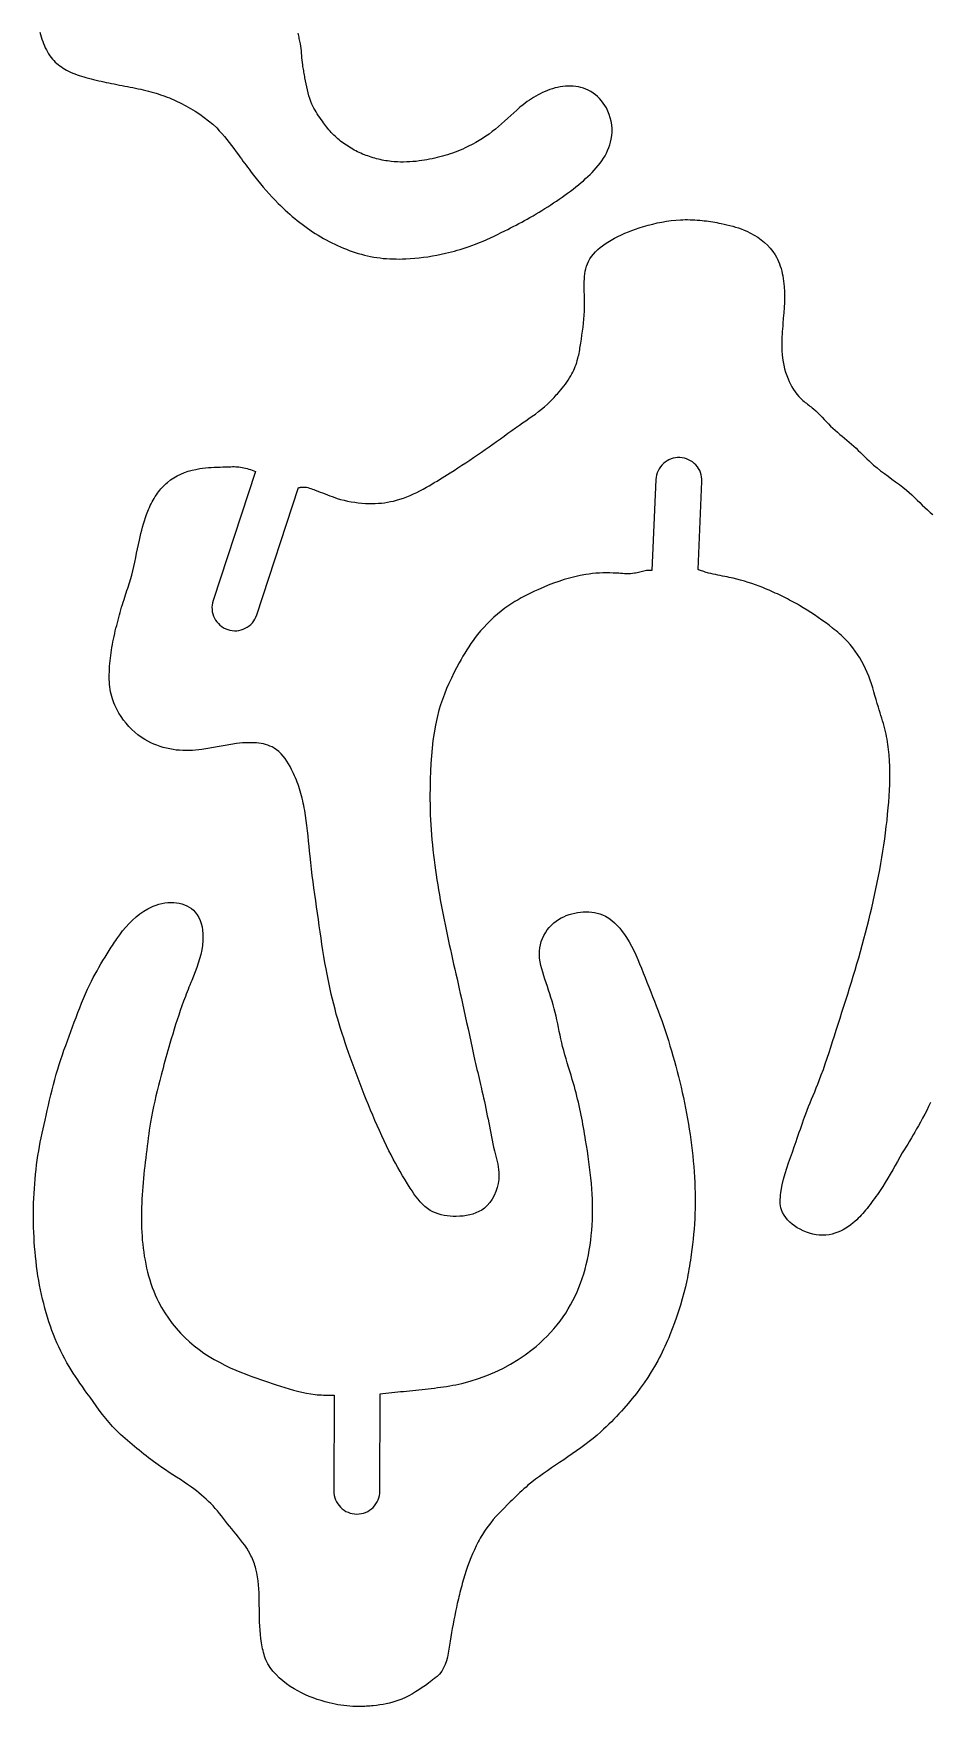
# Model space of a CAD drawing. Extents: x 0 to 940, y 0 to 559.
# Drawn here: x 5.8 to 122.9, y 8.7 to 227.3 of the extents above; entities that cross this region are included whole.
import ezdxf

# ---------------------------------------------------------------- set-up
doc = ezdxf.new("R2010")
doc.units = 0
doc.layers.add('CK_LEVEL_1', color=1, linetype='CONTINUOUS')

msp = doc.modelspace()

# ---------------------------------------------------------------- linework, layer by layer
at = {"layer": 'CK_LEVEL_1'}
msp.add_lwpolyline([(6.61, 227.48), (6.69, 227.17), (6.78, 226.87), (6.88, 226.56), (6.99, 226.26), (7.09, 225.98), (7.21, 225.7), (7.33, 225.43), (7.47, 225.16), (7.61, 224.9), (7.76, 224.65), (7.93, 224.4), (8.1, 224.16), (8.29, 223.93), (8.46, 223.75), (8.64, 223.57), (8.83, 223.39), (9.03, 223.23), (9.23, 223.07), (9.44, 222.92), (9.65, 222.78), (9.87, 222.64), (10.1, 222.52), (10.37, 222.38), (10.64, 222.25), (10.92, 222.13), (11.2, 222.01), (11.48, 221.91), (11.77, 221.81), (12.06, 221.72), (12.35, 221.63), (12.64, 221.54), (12.97, 221.45), (13.3, 221.37), (13.63, 221.28), (13.96, 221.2), (14.3, 221.12), (14.63, 221.05), (14.96, 220.98), (15.3, 220.91), (15.63, 220.84), (15.98, 220.77), (16.33, 220.7), (16.68, 220.63), (17.03, 220.56), (17.38, 220.49), (17.73, 220.42), (18.08, 220.35), (18.43, 220.29), (18.78, 220.22), (19.12, 220.15), (19.46, 220.08), (19.79, 220.01), (20.13, 219.93), (20.47, 219.85), (20.8, 219.77), (21.13, 219.69), (21.47, 219.59), (21.8, 219.5), (22.09, 219.4), (22.38, 219.3), (22.67, 219.2), (22.96, 219.09), (23.25, 218.98), (23.53, 218.87), (23.82, 218.75), (24.1, 218.62), (24.39, 218.49), (25.03, 218.19), (25.67, 217.86), (26.3, 217.51), (26.91, 217.14), (27.51, 216.75), (28.09, 216.33), (28.65, 215.9), (29.19, 215.43), (29.71, 214.95), (30.05, 214.59), (30.39, 214.22), (30.72, 213.84), (31.03, 213.45), (31.34, 213.06), (31.65, 212.66), (31.95, 212.26), (32.24, 211.85), (32.54, 211.45), (32.74, 211.18), (32.94, 210.9), (33.14, 210.63), (33.34, 210.36), (33.54, 210.09), (33.74, 209.82), (33.94, 209.56), (34.14, 209.29), (34.35, 209.02), (34.7, 208.57), (35.06, 208.12), (35.43, 207.67), (35.8, 207.23), (36.17, 206.79), (36.55, 206.36), (36.94, 205.93), (37.34, 205.51), (37.74, 205.1), (38.04, 204.81), (38.34, 204.52), (38.64, 204.23), (38.95, 203.95), (39.26, 203.67), (39.58, 203.4), (39.9, 203.13), (40.22, 202.87), (40.55, 202.61), (40.88, 202.36), (41.21, 202.11), (41.55, 201.87), (41.89, 201.63), (42.24, 201.4), (42.59, 201.17), (42.94, 200.95), (43.3, 200.73), (43.65, 200.52), (44.02, 200.32), (44.38, 200.13), (44.75, 199.94), (45.12, 199.75), (45.5, 199.58), (45.87, 199.41), (46.25, 199.25), (46.64, 199.1), (47.03, 198.95), (47.42, 198.81), (47.81, 198.68), (48.2, 198.56), (48.6, 198.44), (49, 198.34), (49.4, 198.24), (49.81, 198.16), (50.22, 198.08), (50.62, 198.02), (51.04, 197.96), (51.46, 197.91), (51.88, 197.88), (52.3, 197.85), (52.72, 197.83), (53.14, 197.83), (53.56, 197.82), (53.98, 197.83), (54.4, 197.85), (54.99, 197.88), (55.57, 197.92), (56.15, 197.98), (56.72, 198.05), (57.3, 198.13), (57.87, 198.23), (58.45, 198.33), (59.02, 198.45), (59.58, 198.58), (59.97, 198.67), (60.36, 198.77), (60.75, 198.87), (61.13, 198.98), (61.52, 199.09), (61.9, 199.21), (62.28, 199.34), (62.66, 199.47), (63.03, 199.6), (63.52, 199.78), (64.01, 199.98), (64.49, 200.18), (64.97, 200.38), (65.45, 200.6), (65.93, 200.81), (66.4, 201.04), (66.87, 201.27), (67.34, 201.5), (67.71, 201.69), (68.08, 201.88), (68.44, 202.07), (68.81, 202.26), (69.17, 202.45), (69.54, 202.65), (69.9, 202.85), (70.26, 203.05), (70.62, 203.26), (71.02, 203.48), (71.41, 203.71), (71.8, 203.94), (72.18, 204.18), (72.57, 204.41), (72.95, 204.66), (73.33, 204.9), (73.71, 205.15), (74.09, 205.4), (74.45, 205.65), (74.82, 205.91), (75.18, 206.16), (75.54, 206.43), (75.89, 206.69), (76.25, 206.97), (76.6, 207.24), (76.94, 207.52), (77.29, 207.81), (77.59, 208.06), (77.89, 208.33), (78.18, 208.6), (78.47, 208.87), (78.75, 209.15), (79.02, 209.44), (79.28, 209.73), (79.54, 210.04), (79.78, 210.35), (80.01, 210.67), (80.22, 210.99), (80.42, 211.33), (80.6, 211.67), (80.76, 212.02), (80.91, 212.38), (81.04, 212.74), (81.15, 213.11), (81.23, 213.49), (81.3, 213.95), (81.33, 214.42), (81.33, 214.88), (81.29, 215.35), (81.22, 215.82), (81.11, 216.27), (80.97, 216.72), (80.8, 217.16), (80.59, 217.58), (80.4, 217.9), (80.19, 218.21), (79.96, 218.51), (79.71, 218.79), (79.44, 219.05), (79.16, 219.3), (78.86, 219.52), (78.55, 219.72), (78.22, 219.89), (77.91, 220.03), (77.6, 220.14), (77.27, 220.24), (76.95, 220.31), (76.61, 220.37), (76.27, 220.4), (75.94, 220.42), (75.6, 220.42), (75.26, 220.41), (74.91, 220.37), (74.57, 220.32), (74.23, 220.26), (73.89, 220.18), (73.56, 220.08), (73.23, 219.97), (72.91, 219.85), (72.59, 219.72), (72.27, 219.58), (71.97, 219.43), (71.67, 219.28), (71.38, 219.11), (71.1, 218.94), (70.82, 218.76), (70.54, 218.58), (70.26, 218.39), (70, 218.19), (69.73, 217.99), (69.31, 217.65), (68.91, 217.3), (68.5, 216.94), (68.11, 216.58), (67.71, 216.22), (67.31, 215.85), (66.91, 215.49), (66.51, 215.14), (66.1, 214.79), (65.69, 214.47), (65.28, 214.16), (64.85, 213.87), (64.42, 213.58), (63.98, 213.31), (63.53, 213.05), (63.08, 212.8), (62.61, 212.56), (62.15, 212.34), (61.83, 212.2), (61.5, 212.06), (61.18, 211.93), (60.85, 211.8), (60.52, 211.68), (60.19, 211.57), (59.86, 211.46), (59.52, 211.36), (59.19, 211.26), (58.85, 211.17), (58.52, 211.08), (58.18, 211), (57.85, 210.93), (57.51, 210.86), (57.17, 210.8), (56.83, 210.74), (56.49, 210.69), (56.14, 210.64), (55.74, 210.59), (55.33, 210.55), (54.93, 210.53), (54.52, 210.51), (54.12, 210.5), (53.71, 210.5), (53.3, 210.51), (52.9, 210.54), (52.5, 210.57), (52.26, 210.6), (52.02, 210.64), (51.78, 210.67), (51.54, 210.72), (51.3, 210.76), (51.07, 210.81), (50.83, 210.87), (50.6, 210.93), (50.36, 210.99), (50.13, 211.06), (49.9, 211.13), (49.67, 211.21), (49.44, 211.29), (49.22, 211.37), (48.99, 211.46), (48.77, 211.55), (48.55, 211.65), (48.33, 211.75), (48.11, 211.85), (47.9, 211.96), (47.68, 212.07), (47.47, 212.19), (47.27, 212.31), (47.06, 212.43), (46.86, 212.56), (46.66, 212.69), (46.46, 212.82), (46.26, 212.96), (46.07, 213.1), (45.89, 213.24), (45.7, 213.39), (45.52, 213.54), (45.34, 213.7), (45.17, 213.86), (45, 214.02), (44.83, 214.19), (44.67, 214.36), (44.52, 214.54), (44.37, 214.71), (44.22, 214.9), (44.07, 215.08), (43.93, 215.27), (43.79, 215.45), (43.65, 215.64), (43.51, 215.83), (43.34, 216.07), (43.17, 216.31), (43.01, 216.55), (42.85, 216.79), (42.69, 217.04), (42.55, 217.29), (42.4, 217.54), (42.27, 217.79), (42.15, 218.05), (42, 218.42), (41.87, 218.79), (41.75, 219.16), (41.65, 219.54), (41.55, 219.93), (41.47, 220.32), (41.39, 220.71), (41.32, 221.1), (41.24, 221.49), (41.21, 221.68), (41.17, 221.87), (41.14, 222.06), (41.1, 222.24), (41.07, 222.43), (41.04, 222.62), (41.01, 222.81), (40.98, 223), (40.95, 223.19), (40.91, 223.49), (40.88, 223.8), (40.85, 224.1), (40.83, 224.41), (40.8, 224.72), (40.77, 225.02), (40.73, 225.33), (40.69, 225.63), (40.65, 225.93), (40.61, 226.11), (40.58, 226.29), (40.54, 226.47), (40.5, 226.65), (40.46, 226.82), (40.42, 227), (40.38, 227.18), (40.33, 227.36)], dxfattribs=at)
msp.add_lwpolyline([(122.93, 87.59), (122.67, 87.08), (122.42, 86.56), (122.16, 86.05), (121.89, 85.54), (121.62, 85.04), (121.34, 84.53), (121.11, 84.14), (120.88, 83.74), (120.65, 83.35), (120.42, 82.96), (120.18, 82.56), (119.94, 82.17), (119.71, 81.78), (119.47, 81.39), (119.24, 81), (118.92, 80.45), (118.61, 79.9), (118.29, 79.35), (117.98, 78.8), (117.66, 78.25), (117.34, 77.71), (117.01, 77.16), (116.68, 76.63), (116.34, 76.09), (116.16, 75.83), (115.98, 75.56), (115.79, 75.3), (115.6, 75.03), (115.41, 74.77), (115.22, 74.52), (115.03, 74.26), (114.83, 74.01), (114.63, 73.76), (114.45, 73.53), (114.26, 73.31), (114.07, 73.09), (113.88, 72.88), (113.68, 72.66), (113.48, 72.46), (113.28, 72.25), (113.06, 72.06), (112.84, 71.87), (112.53, 71.62), (112.21, 71.39), (111.87, 71.17), (111.53, 70.97), (111.17, 70.79), (110.81, 70.63), (110.44, 70.5), (110.06, 70.39), (109.68, 70.32), (109.26, 70.27), (108.83, 70.25), (108.4, 70.27), (107.97, 70.32), (107.55, 70.4), (107.12, 70.51), (106.71, 70.66), (106.29, 70.83), (105.89, 71.03), (105.53, 71.23), (105.18, 71.46), (104.85, 71.7), (104.55, 71.97), (104.26, 72.25), (104.01, 72.55), (103.79, 72.87), (103.61, 73.21), (103.47, 73.56), (103.39, 73.82), (103.34, 74.09), (103.31, 74.37), (103.3, 74.65), (103.3, 74.93), (103.32, 75.22), (103.35, 75.51), (103.39, 75.8), (103.43, 76.08), (103.57, 76.83), (103.74, 77.57), (103.94, 78.3), (104.15, 79.01), (104.38, 79.72), (104.63, 80.42), (104.88, 81.12), (105.13, 81.82), (105.38, 82.52), (105.52, 82.92), (105.65, 83.32), (105.79, 83.71), (105.93, 84.11), (106.06, 84.51), (106.2, 84.91), (106.34, 85.31), (106.48, 85.7), (106.63, 86.1), (106.82, 86.59), (107.01, 87.07), (107.2, 87.56), (107.4, 88.05), (107.6, 88.53), (107.8, 89.01), (108, 89.5), (108.2, 89.98), (108.39, 90.47), (108.66, 91.19), (108.93, 91.92), (109.18, 92.64), (109.43, 93.37), (109.67, 94.11), (109.91, 94.84), (110.14, 95.57), (110.38, 96.31), (110.61, 97.04), (110.86, 97.83), (111.11, 98.61), (111.36, 99.39), (111.61, 100.17), (111.86, 100.96), (112.11, 101.74), (112.35, 102.52), (112.6, 103.31), (112.84, 104.09), (113.08, 104.9), (113.31, 105.71), (113.55, 106.52), (113.77, 107.34), (114, 108.15), (114.22, 108.97), (114.43, 109.78), (114.64, 110.6), (114.85, 111.42), (115.05, 112.23), (115.24, 113.05), (115.43, 113.87), (115.62, 114.69), (115.8, 115.51), (115.97, 116.34), (116.13, 117.16), (116.29, 117.99), (116.44, 118.82), (116.58, 119.62), (116.71, 120.42), (116.83, 121.23), (116.94, 122.04), (117.05, 122.84), (117.15, 123.65), (117.24, 124.46), (117.32, 125.27), (117.4, 126.09), (117.46, 126.86), (117.51, 127.63), (117.55, 128.4), (117.59, 129.17), (117.6, 129.94), (117.61, 130.72), (117.59, 131.49), (117.56, 132.26), (117.51, 133.03), (117.48, 133.37), (117.44, 133.72), (117.4, 134.06), (117.36, 134.4), (117.31, 134.74), (117.25, 135.08), (117.19, 135.42), (117.12, 135.75), (117.05, 136.09), (116.96, 136.44), (116.87, 136.79), (116.77, 137.14), (116.66, 137.49), (116.55, 137.84), (116.44, 138.19), (116.33, 138.54), (116.22, 138.89), (116.11, 139.24), (115.96, 139.75), (115.81, 140.26), (115.67, 140.77), (115.52, 141.28), (115.37, 141.78), (115.21, 142.29), (115.04, 142.79), (114.86, 143.29), (114.66, 143.78), (114.44, 144.27), (114.21, 144.76), (113.95, 145.24), (113.68, 145.7), (113.39, 146.16), (113.08, 146.6), (112.76, 147.03), (112.42, 147.45), (112.06, 147.85), (111.86, 148.06), (111.66, 148.26), (111.45, 148.46), (111.24, 148.66), (111.02, 148.85), (110.8, 149.04), (110.58, 149.23), (110.36, 149.41), (110.13, 149.59), (109.68, 149.96), (109.21, 150.31), (108.74, 150.65), (108.27, 150.99), (107.79, 151.32), (107.3, 151.64), (106.81, 151.95), (106.31, 152.26), (105.81, 152.55), (105.55, 152.7), (105.29, 152.84), (105.03, 152.98), (104.77, 153.12), (104.51, 153.26), (104.25, 153.4), (103.99, 153.53), (103.72, 153.66), (103.46, 153.79), (103.19, 153.92), (102.92, 154.05), (102.65, 154.17), (102.38, 154.29), (102.11, 154.42), (101.84, 154.54), (101.57, 154.65), (101.29, 154.77), (101.02, 154.88), (100.54, 155.06), (100.07, 155.24), (99.59, 155.41), (99.1, 155.57), (98.62, 155.72), (98.13, 155.86), (97.64, 155.99), (97.15, 156.11), (96.65, 156.22), (96.35, 156.29), (96.05, 156.34), (95.75, 156.4), (95.44, 156.46), (95.14, 156.52), (94.84, 156.58), (94.54, 156.64), (94.24, 156.71), (93.95, 156.79), (93.79, 156.83), (93.64, 156.88), (93.48, 156.92), (93.33, 156.97), (93.18, 157.02), (93.02, 157.07), (92.87, 157.12), (92.72, 157.18), (92.56, 157.23), (93.07, 168.75, 0.414214), (90.2, 171.88, 0.414214), (87.07, 169.01), (86.55, 157.11), (86.47, 157.11), (86.39, 157.11), (86.31, 157.12), (86.23, 157.12), (86.16, 157.11), (86.08, 157.11), (86, 157.11), (85.92, 157.1), (85.84, 157.1), (85.66, 157.07), (85.48, 157.04), (85.31, 157), (85.13, 156.96), (84.95, 156.91), (84.78, 156.87), (84.6, 156.82), (84.42, 156.78), (84.25, 156.75), (83.99, 156.72), (83.74, 156.7), (83.49, 156.69), (83.23, 156.69), (82.98, 156.7), (82.72, 156.71), (82.46, 156.73), (82.21, 156.75), (81.95, 156.77), (81.49, 156.79), (81.04, 156.81), (80.59, 156.81), (80.14, 156.8), (79.69, 156.78), (79.24, 156.75), (78.8, 156.71), (78.35, 156.66), (77.91, 156.6), (77.19, 156.47), (76.48, 156.31), (75.77, 156.13), (75.07, 155.93), (74.38, 155.7), (73.69, 155.45), (73, 155.19), (72.33, 154.91), (71.65, 154.61), (71.22, 154.41), (70.78, 154.2), (70.35, 153.99), (69.92, 153.77), (69.49, 153.54), (69.08, 153.3), (68.66, 153.06), (68.25, 152.8), (67.85, 152.54), (67.35, 152.18), (66.85, 151.8), (66.37, 151.41), (65.9, 151), (65.45, 150.58), (65.01, 150.14), (64.58, 149.69), (64.17, 149.22), (63.78, 148.74), (63.48, 148.36), (63.19, 147.96), (62.91, 147.56), (62.64, 147.16), (62.38, 146.75), (62.12, 146.33), (61.87, 145.91), (61.63, 145.49), (61.39, 145.06), (61.04, 144.4), (60.69, 143.73), (60.36, 143.05), (60.04, 142.37), (59.74, 141.68), (59.46, 140.98), (59.19, 140.28), (58.95, 139.57), (58.73, 138.86), (58.48, 137.89), (58.27, 136.9), (58.09, 135.91), (57.95, 134.91), (57.83, 133.91), (57.74, 132.9), (57.68, 131.89), (57.63, 130.88), (57.6, 129.86), (57.58, 129.2), (57.57, 128.53), (57.56, 127.87), (57.56, 127.2), (57.57, 126.54), (57.58, 125.88), (57.6, 125.21), (57.63, 124.55), (57.66, 123.89), (57.71, 123.23), (57.75, 122.57), (57.81, 121.91), (57.87, 121.26), (57.94, 120.6), (58.02, 119.94), (58.1, 119.29), (58.18, 118.63), (58.27, 117.98), (58.37, 117.33), (58.47, 116.68), (58.57, 116.02), (58.68, 115.37), (58.79, 114.72), (58.91, 114.07), (59.03, 113.43), (59.15, 112.78), (59.27, 112.13), (59.4, 111.48), (59.53, 110.84), (59.66, 110.19), (59.8, 109.55), (59.94, 108.9), (60.08, 108.25), (60.22, 107.61), (60.36, 106.97), (60.5, 106.32), (60.65, 105.68), (60.79, 105.04), (60.94, 104.4), (61.09, 103.75), (61.23, 103.11), (61.38, 102.47), (61.52, 101.83), (61.67, 101.19), (61.81, 100.54), (61.99, 99.71), (62.17, 98.88), (62.35, 98.05), (62.53, 97.22), (62.71, 96.39), (62.88, 95.55), (63.07, 94.72), (63.25, 93.89), (63.43, 93.06), (63.52, 92.68), (63.61, 92.29), (63.7, 91.9), (63.79, 91.52), (63.88, 91.13), (63.97, 90.75), (64.06, 90.36), (64.15, 89.97), (64.24, 89.59), (64.34, 89.12), (64.45, 88.66), (64.56, 88.2), (64.66, 87.73), (64.76, 87.27), (64.86, 86.8), (64.96, 86.34), (65.05, 85.87), (65.15, 85.4), (65.24, 84.95), (65.32, 84.49), (65.41, 84.03), (65.5, 83.58), (65.59, 83.12), (65.68, 82.66), (65.77, 82.21), (65.87, 81.76), (65.98, 81.3), (66.07, 80.95), (66.16, 80.6), (66.25, 80.24), (66.33, 79.89), (66.41, 79.54), (66.47, 79.18), (66.52, 78.82), (66.55, 78.45), (66.57, 78.08), (66.54, 77.55), (66.46, 77.01), (66.34, 76.47), (66.17, 75.95), (65.95, 75.44), (65.69, 74.97), (65.39, 74.53), (65.05, 74.13), (64.66, 73.78), (64.32, 73.54), (63.95, 73.33), (63.57, 73.16), (63.17, 73.01), (62.75, 72.9), (62.32, 72.82), (61.89, 72.76), (61.44, 72.72), (61, 72.71), (60.59, 72.71), (60.19, 72.74), (59.79, 72.78), (59.4, 72.84), (59.01, 72.92), (58.64, 73.03), (58.28, 73.16), (57.93, 73.32), (57.59, 73.5), (57.24, 73.73), (56.91, 74), (56.59, 74.3), (56.29, 74.61), (56.01, 74.95), (55.73, 75.3), (55.47, 75.67), (55.22, 76.04), (54.97, 76.41), (54.63, 76.95), (54.3, 77.49), (53.98, 78.03), (53.66, 78.57), (53.36, 79.11), (53.06, 79.65), (52.77, 80.2), (52.48, 80.75), (52.2, 81.3), (51.88, 81.95), (51.57, 82.6), (51.26, 83.26), (50.96, 83.93), (50.66, 84.59), (50.37, 85.26), (50.08, 85.94), (49.8, 86.61), (49.52, 87.29), (49.24, 87.98), (48.97, 88.66), (48.7, 89.36), (48.43, 90.05), (48.17, 90.74), (47.91, 91.43), (47.65, 92.13), (47.4, 92.82), (47.15, 93.52), (46.93, 94.14), (46.72, 94.76), (46.5, 95.38), (46.3, 96), (46.09, 96.62), (45.89, 97.25), (45.7, 97.87), (45.51, 98.5), (45.33, 99.13), (45.16, 99.78), (44.99, 100.44), (44.83, 101.09), (44.67, 101.75), (44.52, 102.4), (44.38, 103.06), (44.25, 103.72), (44.12, 104.38), (44, 105.05), (43.85, 105.85), (43.72, 106.66), (43.59, 107.47), (43.46, 108.27), (43.34, 109.08), (43.22, 109.89), (43.1, 110.7), (42.99, 111.51), (42.87, 112.32), (42.76, 113.15), (42.64, 113.97), (42.52, 114.8), (42.41, 115.63), (42.3, 116.45), (42.19, 117.28), (42.09, 118.11), (41.99, 118.94), (41.9, 119.77), (41.83, 120.44), (41.77, 121.1), (41.7, 121.77), (41.64, 122.44), (41.57, 123.11), (41.49, 123.78), (41.4, 124.44), (41.31, 125.11), (41.2, 125.77), (41.14, 126.09), (41.08, 126.41), (41.01, 126.73), (40.94, 127.04), (40.87, 127.36), (40.79, 127.67), (40.71, 127.98), (40.62, 128.29), (40.52, 128.6), (40.43, 128.89), (40.33, 129.17), (40.23, 129.46), (40.12, 129.74), (40, 130.02), (39.88, 130.3), (39.76, 130.58), (39.62, 130.86), (39.48, 131.13), (39.29, 131.5), (39.09, 131.86), (38.87, 132.21), (38.64, 132.55), (38.39, 132.87), (38.12, 133.17), (37.83, 133.45), (37.53, 133.7), (37.2, 133.92), (36.94, 134.06), (36.67, 134.18), (36.39, 134.29), (36.1, 134.37), (35.81, 134.45), (35.51, 134.5), (35.21, 134.55), (34.9, 134.58), (34.6, 134.61), (33.83, 134.62), (33.06, 134.58), (32.3, 134.51), (31.55, 134.39), (30.8, 134.26), (30.05, 134.12), (29.29, 133.97), (28.54, 133.84), (27.78, 133.73), (27.36, 133.68), (26.95, 133.64), (26.53, 133.61), (26.11, 133.59), (25.69, 133.59), (25.27, 133.6), (24.85, 133.63), (24.43, 133.66), (24.02, 133.72), (23.59, 133.8), (23.16, 133.89), (22.74, 134), (22.32, 134.13), (21.9, 134.28), (21.5, 134.44), (21.1, 134.62), (20.71, 134.82), (20.33, 135.04), (19.87, 135.34), (19.43, 135.65), (19.01, 136), (18.61, 136.36), (18.23, 136.75), (17.87, 137.15), (17.54, 137.58), (17.22, 138.02), (16.93, 138.48), (16.79, 138.74), (16.65, 139), (16.52, 139.27), (16.39, 139.54), (16.28, 139.81), (16.18, 140.09), (16.09, 140.37), (16, 140.66), (15.93, 140.94), (15.86, 141.26), (15.81, 141.58), (15.76, 141.91), (15.73, 142.24), (15.71, 142.56), (15.69, 142.89), (15.69, 143.22), (15.69, 143.55), (15.7, 143.88), (15.71, 144.24), (15.73, 144.6), (15.76, 144.95), (15.79, 145.31), (15.83, 145.66), (15.87, 146.02), (15.92, 146.37), (15.97, 146.72), (16.03, 147.07), (16.1, 147.44), (16.16, 147.8), (16.24, 148.16), (16.31, 148.51), (16.39, 148.87), (16.47, 149.23), (16.56, 149.59), (16.65, 149.94), (16.74, 150.3), (16.83, 150.64), (16.92, 150.98), (17.01, 151.32), (17.1, 151.65), (17.2, 151.99), (17.3, 152.33), (17.4, 152.66), (17.51, 153), (17.61, 153.33), (17.71, 153.63), (17.8, 153.92), (17.9, 154.21), (17.99, 154.5), (18.09, 154.79), (18.19, 155.08), (18.28, 155.37), (18.37, 155.66), (18.45, 155.96), (18.61, 156.52), (18.76, 157.09), (18.89, 157.65), (19.02, 158.22), (19.14, 158.8), (19.26, 159.37), (19.38, 159.94), (19.5, 160.52), (19.62, 161.09), (19.72, 161.52), (19.82, 161.94), (19.92, 162.37), (20.03, 162.79), (20.15, 163.21), (20.28, 163.63), (20.41, 164.04), (20.56, 164.45), (20.71, 164.86), (20.82, 165.11), (20.93, 165.36), (21.04, 165.6), (21.16, 165.84), (21.28, 166.08), (21.41, 166.32), (21.55, 166.55), (21.69, 166.78), (21.84, 167.01), (21.98, 167.21), (22.13, 167.41), (22.28, 167.6), (22.43, 167.78), (22.6, 167.97), (22.76, 168.14), (22.94, 168.32), (23.12, 168.48), (23.3, 168.64), (23.7, 168.95), (24.13, 169.23), (24.57, 169.48), (25.03, 169.71), (25.51, 169.91), (25.99, 170.08), (26.49, 170.22), (26.99, 170.34), (27.49, 170.44), (27.87, 170.49), (28.25, 170.53), (28.63, 170.57), (29.01, 170.59), (29.39, 170.61), (29.77, 170.62), (30.15, 170.63), (30.53, 170.65), (30.91, 170.66), (31.13, 170.67), (31.34, 170.67), (31.55, 170.68), (31.77, 170.69), (31.98, 170.69), (32.19, 170.68), (32.4, 170.67), (32.61, 170.66), (32.82, 170.63), (33.04, 170.6), (33.26, 170.55), (33.48, 170.5), (33.7, 170.44), (33.92, 170.37), (34.13, 170.3), (34.35, 170.22), (34.56, 170.15), (34.78, 170.07), (29.24, 153.18), (29.24, 153.18, 0.414214), (31.16, 149.4, 0.414214), (34.95, 151.31), (40.4, 167.95), (40.45, 167.96), (40.5, 167.96), (40.55, 167.97), (40.59, 167.98), (40.64, 167.99), (40.69, 168), (40.74, 168.01), (40.79, 168.01), (40.83, 168.02), (41.03, 168.02), (41.23, 168.01), (41.42, 167.99), (41.62, 167.95), (41.81, 167.9), (42.01, 167.84), (42.2, 167.77), (42.39, 167.7), (42.58, 167.63), (42.91, 167.5), (43.23, 167.37), (43.54, 167.25), (43.86, 167.12), (44.18, 167), (44.49, 166.88), (44.81, 166.77), (45.12, 166.66), (45.44, 166.55), (45.89, 166.42), (46.34, 166.3), (46.8, 166.2), (47.26, 166.11), (47.73, 166.03), (48.2, 165.97), (48.67, 165.92), (49.14, 165.89), (49.61, 165.87), (50.01, 165.87), (50.42, 165.88), (50.82, 165.9), (51.22, 165.94), (51.62, 165.98), (52.01, 166.04), (52.41, 166.12), (52.8, 166.2), (53.19, 166.3), (53.64, 166.43), (54.09, 166.59), (54.53, 166.75), (54.97, 166.93), (55.4, 167.12), (55.83, 167.33), (56.25, 167.54), (56.67, 167.76), (57.09, 167.99), (57.44, 168.19), (57.79, 168.39), (58.13, 168.6), (58.48, 168.81), (58.82, 169.02), (59.16, 169.23), (59.5, 169.44), (59.84, 169.66), (60.18, 169.88), (60.7, 170.21), (61.21, 170.54), (61.73, 170.87), (62.24, 171.2), (62.75, 171.54), (63.26, 171.88), (63.77, 172.22), (64.27, 172.57), (64.78, 172.92), (65.27, 173.27), (65.77, 173.62), (66.26, 173.98), (66.75, 174.34), (67.25, 174.69), (67.74, 175.05), (68.23, 175.41), (68.73, 175.76), (69.23, 176.11), (69.65, 176.4), (70.07, 176.69), (70.49, 176.98), (70.91, 177.27), (71.32, 177.57), (71.73, 177.88), (72.13, 178.19), (72.51, 178.51), (72.89, 178.85), (73.04, 178.99), (73.19, 179.14), (73.34, 179.29), (73.49, 179.44), (73.64, 179.59), (73.78, 179.75), (73.92, 179.9), (74.06, 180.06), (74.2, 180.21), (74.42, 180.46), (74.63, 180.71), (74.84, 180.96), (75.05, 181.21), (75.25, 181.47), (75.44, 181.73), (75.62, 182), (75.8, 182.28), (75.96, 182.56), (76.09, 182.8), (76.22, 183.04), (76.33, 183.29), (76.44, 183.54), (76.54, 183.8), (76.63, 184.06), (76.72, 184.32), (76.8, 184.58), (76.87, 184.85), (76.93, 185.07), (76.98, 185.28), (77.03, 185.5), (77.07, 185.73), (77.11, 185.95), (77.15, 186.17), (77.19, 186.39), (77.22, 186.61), (77.26, 186.84), (77.34, 187.36), (77.41, 187.88), (77.48, 188.4), (77.55, 188.93), (77.61, 189.45), (77.66, 189.98), (77.69, 190.5), (77.72, 191.03), (77.74, 191.55), (77.74, 191.88), (77.74, 192.21), (77.73, 192.54), (77.72, 192.86), (77.72, 193.19), (77.71, 193.53), (77.7, 193.86), (77.7, 194.19), (77.7, 194.53), (77.71, 194.87), (77.73, 195.21), (77.75, 195.56), (77.79, 195.9), (77.84, 196.23), (77.91, 196.56), (78, 196.89), (78.11, 197.2), (78.24, 197.5), (78.43, 197.85), (78.65, 198.17), (78.9, 198.48), (79.17, 198.78), (79.46, 199.06), (79.77, 199.32), (80.1, 199.57), (80.43, 199.81), (80.77, 200.04), (81.21, 200.3), (81.65, 200.55), (82.1, 200.78), (82.55, 201), (83.01, 201.2), (83.47, 201.39), (83.93, 201.57), (84.4, 201.74), (84.87, 201.9), (85.46, 202.08), (86.05, 202.25), (86.64, 202.4), (87.24, 202.54), (87.84, 202.66), (88.45, 202.76), (89.05, 202.85), (89.66, 202.91), (90.27, 202.95), (90.59, 202.96), (90.9, 202.97), (91.21, 202.97), (91.53, 202.96), (91.84, 202.95), (92.15, 202.94), (92.46, 202.92), (92.78, 202.89), (93.09, 202.86), (93.37, 202.83), (93.65, 202.8), (93.92, 202.76), (94.2, 202.72), (94.48, 202.68), (94.75, 202.63), (95.03, 202.58), (95.3, 202.53), (95.58, 202.48), (95.96, 202.4), (96.34, 202.31), (96.72, 202.22), (97.09, 202.12), (97.47, 202.01), (97.84, 201.89), (98.2, 201.75), (98.57, 201.61), (98.93, 201.46), (99.42, 201.22), (99.9, 200.95), (100.36, 200.66), (100.81, 200.34), (101.23, 200), (101.63, 199.63), (102, 199.23), (102.33, 198.81), (102.63, 198.36), (102.79, 198.08), (102.94, 197.79), (103.08, 197.49), (103.2, 197.19), (103.31, 196.88), (103.41, 196.57), (103.49, 196.25), (103.57, 195.93), (103.63, 195.61), (103.74, 194.92), (103.81, 194.24), (103.84, 193.55), (103.85, 192.86), (103.84, 192.16), (103.8, 191.47), (103.76, 190.78), (103.7, 190.08), (103.65, 189.39), (103.62, 189.04), (103.59, 188.7), (103.56, 188.35), (103.54, 188), (103.52, 187.65), (103.51, 187.3), (103.5, 186.95), (103.5, 186.61), (103.5, 186.26), (103.52, 185.79), (103.56, 185.33), (103.61, 184.86), (103.68, 184.4), (103.77, 183.94), (103.87, 183.48), (104, 183.03), (104.15, 182.59), (104.32, 182.15), (104.47, 181.8), (104.64, 181.46), (104.83, 181.12), (105.03, 180.79), (105.25, 180.48), (105.48, 180.17), (105.73, 179.88), (105.99, 179.6), (106.27, 179.34), (106.41, 179.21), (106.56, 179.09), (106.71, 178.97), (106.87, 178.85), (107.02, 178.73), (107.17, 178.61), (107.33, 178.49), (107.48, 178.37), (107.63, 178.25), (107.93, 177.99), (108.22, 177.72), (108.5, 177.44), (108.78, 177.15), (109.05, 176.86), (109.32, 176.57), (109.6, 176.28), (109.88, 176), (110.16, 175.72), (110.46, 175.44), (110.76, 175.18), (111.06, 174.91), (111.37, 174.66), (111.69, 174.4), (112, 174.14), (112.31, 173.89), (112.61, 173.62), (112.92, 173.36), (113.21, 173.09), (113.49, 172.82), (113.77, 172.54), (114.05, 172.26), (114.33, 171.99), (114.62, 171.71), (114.9, 171.44), (115.19, 171.17), (115.48, 170.9), (115.94, 170.52), (116.41, 170.14), (116.9, 169.78), (117.39, 169.43), (117.88, 169.07), (118.36, 168.72), (118.85, 168.36), (119.32, 167.99), (119.79, 167.61), (120.14, 167.3), (120.49, 166.99), (120.83, 166.66), (121.17, 166.33), (121.51, 166.01), (121.85, 165.68), (122.19, 165.35), (122.54, 165.03), (122.89, 164.71), (123.23, 164.43)], format="xyb", dxfattribs=at)
msp.add_lwpolyline([(47.89, 8.66), (47.5, 8.68), (47.1, 8.71), (46.71, 8.74), (46.32, 8.79), (45.93, 8.84), (45.54, 8.9), (45.16, 8.97), (44.77, 9.05), (44.39, 9.14), (43.86, 9.28), (43.34, 9.43), (42.82, 9.59), (42.31, 9.78), (41.8, 9.98), (41.3, 10.2), (40.8, 10.43), (40.31, 10.69), (39.83, 10.97), (39.32, 11.29), (38.82, 11.64), (38.34, 12.01), (37.88, 12.41), (37.46, 12.83), (37.06, 13.27), (36.71, 13.75), (36.4, 14.24), (36.14, 14.77), (36.05, 15), (35.96, 15.24), (35.89, 15.48), (35.82, 15.73), (35.76, 15.97), (35.7, 16.22), (35.65, 16.48), (35.61, 16.73), (35.57, 16.98), (35.49, 17.53), (35.43, 18.08), (35.38, 18.63), (35.35, 19.18), (35.32, 19.73), (35.3, 20.28), (35.29, 20.83), (35.28, 21.38), (35.27, 21.93), (35.27, 22.46), (35.26, 22.99), (35.24, 23.52), (35.21, 24.05), (35.18, 24.57), (35.12, 25.1), (35.05, 25.62), (34.96, 26.13), (34.84, 26.65), (34.78, 26.87), (34.71, 27.09), (34.64, 27.31), (34.56, 27.53), (34.48, 27.74), (34.39, 27.96), (34.29, 28.17), (34.19, 28.37), (34.09, 28.58), (33.87, 28.97), (33.63, 29.36), (33.37, 29.73), (33.1, 30.1), (32.82, 30.46), (32.54, 30.81), (32.25, 31.17), (31.96, 31.52), (31.67, 31.87), (31.4, 32.21), (31.14, 32.55), (30.88, 32.89), (30.61, 33.23), (30.35, 33.56), (30.08, 33.9), (29.81, 34.23), (29.53, 34.55), (29.24, 34.87), (28.95, 35.17), (28.66, 35.46), (28.35, 35.75), (28.04, 36.03), (27.72, 36.3), (27.4, 36.57), (27.07, 36.83), (26.74, 37.09), (26.4, 37.33), (25.92, 37.67), (25.45, 38), (24.97, 38.32), (24.48, 38.63), (24, 38.95), (23.51, 39.26), (23.03, 39.58), (22.55, 39.9), (22.08, 40.23), (21.76, 40.46), (21.44, 40.69), (21.13, 40.93), (20.82, 41.17), (20.51, 41.41), (20.2, 41.65), (19.89, 41.9), (19.59, 42.15), (19.28, 42.39), (18.97, 42.65), (18.66, 42.9), (18.35, 43.16), (18.05, 43.42), (17.75, 43.68), (17.45, 43.95), (17.15, 44.22), (16.87, 44.49), (16.58, 44.77), (16.11, 45.27), (15.66, 45.78), (15.22, 46.31), (14.79, 46.84), (14.38, 47.39), (13.97, 47.95), (13.57, 48.5), (13.17, 49.07), (12.77, 49.63), (12.47, 50.06), (12.17, 50.49), (11.86, 50.92), (11.57, 51.35), (11.27, 51.79), (10.98, 52.23), (10.7, 52.67), (10.43, 53.11), (10.16, 53.57), (9.87, 54.08), (9.6, 54.59), (9.34, 55.12), (9.09, 55.65), (8.85, 56.18), (8.62, 56.72), (8.4, 57.27), (8.19, 57.82), (7.99, 58.37), (7.8, 58.95), (7.61, 59.54), (7.44, 60.13), (7.27, 60.72), (7.12, 61.31), (6.97, 61.91), (6.84, 62.51), (6.71, 63.11), (6.59, 63.71), (6.48, 64.34), (6.37, 64.96), (6.28, 65.59), (6.19, 66.22), (6.12, 66.84), (6.05, 67.47), (5.99, 68.1), (5.94, 68.74), (5.89, 69.37), (5.86, 70), (5.83, 70.64), (5.81, 71.28), (5.79, 71.91), (5.79, 72.55), (5.79, 73.19), (5.8, 73.82), (5.81, 74.46), (5.84, 75.1), (5.87, 75.72), (5.9, 76.34), (5.95, 76.96), (6, 77.59), (6.05, 78.21), (6.12, 78.82), (6.19, 79.44), (6.28, 80.06), (6.37, 80.67), (6.47, 81.26), (6.57, 81.84), (6.68, 82.42), (6.8, 82.99), (6.92, 83.57), (7.05, 84.15), (7.18, 84.72), (7.31, 85.3), (7.44, 85.88), (7.59, 86.56), (7.74, 87.24), (7.9, 87.92), (8.06, 88.59), (8.23, 89.27), (8.4, 89.95), (8.58, 90.62), (8.76, 91.29), (8.96, 91.96), (9.15, 92.58), (9.35, 93.2), (9.56, 93.81), (9.77, 94.42), (9.99, 95.03), (10.21, 95.64), (10.43, 96.25), (10.66, 96.86), (10.88, 97.47), (11.11, 98.1), (11.35, 98.72), (11.58, 99.34), (11.82, 99.96), (12.06, 100.58), (12.32, 101.2), (12.58, 101.81), (12.85, 102.41), (13.13, 103.01), (13.36, 103.47), (13.6, 103.92), (13.84, 104.37), (14.09, 104.82), (14.34, 105.26), (14.6, 105.7), (14.86, 106.14), (15.13, 106.58), (15.39, 107.01), (15.53, 107.24), (15.67, 107.46), (15.81, 107.68), (15.95, 107.9), (16.09, 108.13), (16.23, 108.35), (16.38, 108.57), (16.53, 108.78), (16.68, 109), (17.05, 109.51), (17.43, 110.02), (17.84, 110.5), (18.27, 110.97), (18.71, 111.42), (19.18, 111.84), (19.67, 112.24), (20.19, 112.6), (20.73, 112.92), (21.08, 113.1), (21.43, 113.26), (21.79, 113.4), (22.16, 113.52), (22.54, 113.62), (22.92, 113.69), (23.31, 113.73), (23.7, 113.75), (24.1, 113.74), (24.45, 113.7), (24.8, 113.63), (25.15, 113.54), (25.49, 113.42), (25.82, 113.28), (26.12, 113.12), (26.41, 112.93), (26.68, 112.71), (26.92, 112.47), (27.18, 112.14), (27.39, 111.78), (27.57, 111.38), (27.7, 110.97), (27.8, 110.54), (27.87, 110.1), (27.9, 109.65), (27.91, 109.2), (27.9, 108.75), (27.84, 108.13), (27.75, 107.53), (27.62, 106.94), (27.47, 106.36), (27.3, 105.79), (27.1, 105.23), (26.89, 104.67), (26.68, 104.11), (26.46, 103.56), (26.33, 103.26), (26.21, 102.95), (26.09, 102.65), (25.97, 102.35), (25.86, 102.05), (25.74, 101.74), (25.62, 101.44), (25.51, 101.14), (25.39, 100.83), (25.17, 100.22), (24.96, 99.61), (24.75, 99), (24.55, 98.39), (24.35, 97.77), (24.15, 97.16), (23.97, 96.54), (23.78, 95.92), (23.6, 95.3), (23.46, 94.84), (23.33, 94.38), (23.2, 93.92), (23.07, 93.47), (22.95, 93.01), (22.82, 92.55), (22.7, 92.09), (22.57, 91.63), (22.45, 91.16), (22.28, 90.49), (22.11, 89.81), (21.94, 89.13), (21.78, 88.46), (21.62, 87.78), (21.48, 87.09), (21.34, 86.41), (21.2, 85.73), (21.08, 85.04), (20.99, 84.52), (20.91, 84), (20.84, 83.48), (20.77, 82.96), (20.7, 82.44), (20.63, 81.92), (20.57, 81.4), (20.5, 80.88), (20.44, 80.36), (20.38, 79.82), (20.32, 79.28), (20.26, 78.74), (20.21, 78.21), (20.15, 77.67), (20.1, 77.13), (20.05, 76.59), (20.01, 76.05), (19.98, 75.51), (19.94, 74.97), (19.92, 74.43), (19.9, 73.89), (19.89, 73.35), (19.88, 72.81), (19.88, 72.27), (19.89, 71.73), (19.91, 71.19), (19.93, 70.65), (19.96, 70.12), (20, 69.6), (20.05, 69.07), (20.11, 68.54), (20.18, 68.02), (20.26, 67.5), (20.35, 66.98), (20.45, 66.46), (20.56, 65.94), (20.69, 65.43), (20.82, 64.93), (20.97, 64.43), (21.13, 63.93), (21.3, 63.44), (21.49, 62.95), (21.69, 62.47), (21.9, 62), (22.13, 61.53), (22.52, 60.8), (22.94, 60.09), (23.4, 59.4), (23.89, 58.73), (24.42, 58.09), (24.97, 57.47), (25.55, 56.88), (26.15, 56.32), (26.78, 55.78), (27.41, 55.3), (28.05, 54.85), (28.71, 54.42), (29.38, 54.02), (30.07, 53.64), (30.77, 53.28), (31.49, 52.94), (32.21, 52.62), (32.93, 52.32), (33.43, 52.12), (33.93, 51.93), (34.43, 51.74), (34.94, 51.56), (35.45, 51.39), (35.95, 51.21), (36.46, 51.04), (36.97, 50.87), (37.49, 50.71), (38.04, 50.52), (38.6, 50.35), (39.16, 50.17), (39.72, 50.01), (40.28, 49.86), (40.85, 49.72), (41.42, 49.6), (41.99, 49.51), (42.57, 49.43), (42.84, 49.41), (43.11, 49.39), (43.39, 49.38), (43.66, 49.37), (43.93, 49.36), (44.21, 49.35), (44.49, 49.35), (44.76, 49.35), (45.04, 49.35), (45.01, 36.82, 0.414214), (48.01, 33.81, 0.414214), (51.02, 36.81), (51.04, 49.53), (51.42, 49.57), (51.81, 49.61), (52.19, 49.65), (52.58, 49.69), (52.96, 49.73), (53.35, 49.77), (53.73, 49.81), (54.11, 49.85), (54.5, 49.89), (54.9, 49.93), (55.31, 49.97), (55.71, 50.01), (56.12, 50.05), (56.52, 50.09), (56.92, 50.14), (57.33, 50.18), (57.73, 50.23), (58.14, 50.28), (58.54, 50.33), (58.94, 50.38), (59.34, 50.44), (59.74, 50.5), (60.14, 50.57), (60.53, 50.64), (60.93, 50.72), (61.33, 50.8), (61.72, 50.89), (62.82, 51.18), (63.91, 51.52), (64.99, 51.91), (66.04, 52.36), (67.07, 52.85), (68.08, 53.4), (69.06, 53.99), (70.01, 54.63), (70.92, 55.32), (71.43, 55.73), (71.92, 56.16), (72.4, 56.61), (72.86, 57.06), (73.31, 57.54), (73.75, 58.02), (74.16, 58.52), (74.56, 59.04), (74.94, 59.57), (75.29, 60.08), (75.62, 60.62), (75.93, 61.16), (76.22, 61.71), (76.5, 62.27), (76.76, 62.84), (77, 63.42), (77.23, 64), (77.44, 64.59), (77.63, 65.2), (77.81, 65.82), (77.97, 66.44), (78.12, 67.06), (78.25, 67.69), (78.36, 68.32), (78.46, 68.95), (78.55, 69.59), (78.62, 70.23), (78.69, 70.9), (78.73, 71.58), (78.77, 72.25), (78.79, 72.93), (78.8, 73.6), (78.79, 74.28), (78.77, 74.96), (78.74, 75.63), (78.7, 76.31), (78.65, 77.02), (78.58, 77.73), (78.5, 78.43), (78.41, 79.14), (78.32, 79.85), (78.22, 80.55), (78.11, 81.26), (78, 81.96), (77.89, 82.66), (77.82, 83.08), (77.75, 83.49), (77.68, 83.9), (77.61, 84.32), (77.53, 84.73), (77.46, 85.14), (77.38, 85.55), (77.3, 85.96), (77.21, 86.37), (77.13, 86.79), (77.04, 87.2), (76.94, 87.62), (76.84, 88.03), (76.74, 88.44), (76.64, 88.86), (76.53, 89.27), (76.42, 89.68), (76.3, 90.09), (76.14, 90.62), (75.98, 91.16), (75.82, 91.69), (75.65, 92.22), (75.49, 92.76), (75.33, 93.29), (75.17, 93.83), (75.02, 94.37), (74.88, 94.91), (74.77, 95.4), (74.66, 95.9), (74.55, 96.4), (74.45, 96.89), (74.35, 97.39), (74.25, 97.89), (74.14, 98.38), (74.03, 98.88), (73.91, 99.37), (73.78, 99.85), (73.65, 100.34), (73.51, 100.82), (73.36, 101.3), (73.21, 101.78), (73.05, 102.26), (72.89, 102.74), (72.73, 103.22), (72.57, 103.71), (72.42, 104.16), (72.28, 104.61), (72.15, 105.07), (72.04, 105.52), (71.95, 105.98), (71.88, 106.44), (71.85, 106.9), (71.85, 107.36), (71.9, 107.81), (71.98, 108.22), (72.09, 108.63), (72.24, 109.03), (72.42, 109.41), (72.63, 109.79), (72.87, 110.14), (73.14, 110.48), (73.43, 110.79), (73.74, 111.08), (74.04, 111.31), (74.35, 111.52), (74.68, 111.71), (75.02, 111.88), (75.36, 112.02), (75.72, 112.15), (76.09, 112.26), (76.46, 112.34), (76.84, 112.41), (77.21, 112.46), (77.57, 112.5), (77.94, 112.51), (78.31, 112.5), (78.68, 112.48), (79.03, 112.43), (79.39, 112.36), (79.73, 112.27), (80.07, 112.14), (80.5, 111.94), (80.91, 111.69), (81.3, 111.4), (81.67, 111.08), (82.02, 110.73), (82.35, 110.36), (82.67, 109.96), (82.96, 109.55), (83.24, 109.14), (83.57, 108.58), (83.89, 108.02), (84.17, 107.45), (84.44, 106.88), (84.7, 106.3), (84.94, 105.71), (85.18, 105.13), (85.41, 104.54), (85.64, 103.95), (85.88, 103.33), (86.13, 102.71), (86.38, 102.08), (86.62, 101.46), (86.87, 100.83), (87.11, 100.21), (87.35, 99.58), (87.59, 98.95), (87.82, 98.31), (88.05, 97.66), (88.27, 97), (88.49, 96.34), (88.7, 95.68), (88.9, 95.01), (89.1, 94.35), (89.29, 93.68), (89.48, 93.01), (89.66, 92.34), (89.84, 91.66), (90.01, 90.98), (90.18, 90.29), (90.34, 89.61), (90.5, 88.92), (90.65, 88.24), (90.8, 87.55), (90.94, 86.86), (91.07, 86.16), (91.19, 85.47), (91.31, 84.78), (91.42, 84.09), (91.53, 83.4), (91.62, 82.7), (91.71, 82.01), (91.8, 81.31), (91.87, 80.61), (91.94, 79.92), (92, 79.23), (92.05, 78.54), (92.1, 77.86), (92.13, 77.17), (92.16, 76.48), (92.18, 75.79), (92.19, 75.11), (92.19, 74.42), (92.18, 73.73), (92.16, 73.06), (92.13, 72.39), (92.09, 71.73), (92.04, 71.06), (91.98, 70.39), (91.92, 69.73), (91.85, 69.06), (91.76, 68.4), (91.68, 67.73), (91.62, 67.35), (91.57, 66.97), (91.51, 66.59), (91.45, 66.21), (91.38, 65.83), (91.31, 65.45), (91.24, 65.07), (91.17, 64.69), (91.09, 64.32), (90.91, 63.51), (90.71, 62.71), (90.5, 61.92), (90.27, 61.13), (90.02, 60.34), (89.76, 59.56), (89.48, 58.79), (89.19, 58.02), (88.89, 57.25), (88.73, 56.86), (88.57, 56.48), (88.4, 56.1), (88.23, 55.72), (88.05, 55.34), (87.87, 54.96), (87.69, 54.59), (87.5, 54.22), (87.3, 53.85), (86.89, 53.11), (86.45, 52.38), (85.99, 51.66), (85.51, 50.96), (85.02, 50.26), (84.51, 49.58), (83.98, 48.91), (83.43, 48.25), (82.88, 47.61), (82.56, 47.25), (82.24, 46.9), (81.92, 46.55), (81.59, 46.21), (81.26, 45.87), (80.93, 45.54), (80.58, 45.21), (80.24, 44.89), (79.89, 44.57), (79.38, 44.13), (78.86, 43.7), (78.33, 43.28), (77.79, 42.87), (77.25, 42.47), (76.69, 42.07), (76.14, 41.68), (75.58, 41.29), (75.02, 40.91), (74.49, 40.56), (73.96, 40.2), (73.43, 39.84), (72.9, 39.48), (72.38, 39.12), (71.86, 38.74), (71.36, 38.36), (70.85, 37.97), (70.36, 37.57), (70.1, 37.34), (69.83, 37.1), (69.57, 36.86), (69.31, 36.62), (69.05, 36.38), (68.8, 36.13), (68.54, 35.89), (68.29, 35.64), (68.03, 35.39), (67.65, 35.01), (67.28, 34.63), (66.9, 34.25), (66.54, 33.87), (66.18, 33.48), (65.82, 33.08), (65.49, 32.67), (65.16, 32.25), (64.85, 31.82), (64.69, 31.59), (64.55, 31.36), (64.4, 31.13), (64.26, 30.89), (64.12, 30.65), (63.99, 30.41), (63.86, 30.17), (63.73, 29.92), (63.61, 29.68), (63.36, 29.15), (63.12, 28.61), (62.89, 28.07), (62.68, 27.53), (62.48, 26.98), (62.29, 26.42), (62.11, 25.86), (61.94, 25.3), (61.78, 24.74), (61.7, 24.45), (61.63, 24.16), (61.55, 23.87), (61.48, 23.58), (61.41, 23.29), (61.34, 23.01), (61.27, 22.72), (61.2, 22.43), (61.13, 22.14), (61.01, 21.6), (60.9, 21.06), (60.79, 20.52), (60.68, 19.97), (60.58, 19.43), (60.48, 18.87), (60.38, 18.32), (60.29, 17.75), (60.2, 17.18), (60.12, 16.67), (60.04, 16.15), (59.95, 15.63), (59.84, 15.12), (59.71, 14.63), (59.54, 14.15), (59.34, 13.7), (59.09, 13.28), (58.79, 12.9), (58.7, 12.8), (58.59, 12.69), (58.49, 12.59), (58.38, 12.5), (58.26, 12.4), (58.15, 12.31), (58.03, 12.22), (57.91, 12.13), (57.79, 12.04), (57.38, 11.73), (56.96, 11.42), (56.54, 11.13), (56.12, 10.84), (55.69, 10.57), (55.26, 10.31), (54.81, 10.06), (54.36, 9.84), (53.9, 9.63), (53.5, 9.48), (53.1, 9.34), (52.69, 9.22), (52.27, 9.11), (51.85, 9.02), (51.43, 8.94), (51, 8.87), (50.57, 8.81), (50.14, 8.76), (49.93, 8.74), (49.71, 8.72), (49.5, 8.7), (49.28, 8.69), (49.07, 8.68), (48.85, 8.67), (48.64, 8.66), (48.42, 8.66), (48.21, 8.66), (48.17, 8.66), (48.14, 8.66), (48.1, 8.66), (48.07, 8.66), (48.03, 8.66), (47.99, 8.66), (47.96, 8.66), (47.92, 8.66), (47.89, 8.66)], format="xyb", close=True, dxfattribs=at)

doc.saveas('drawing.dxf')
